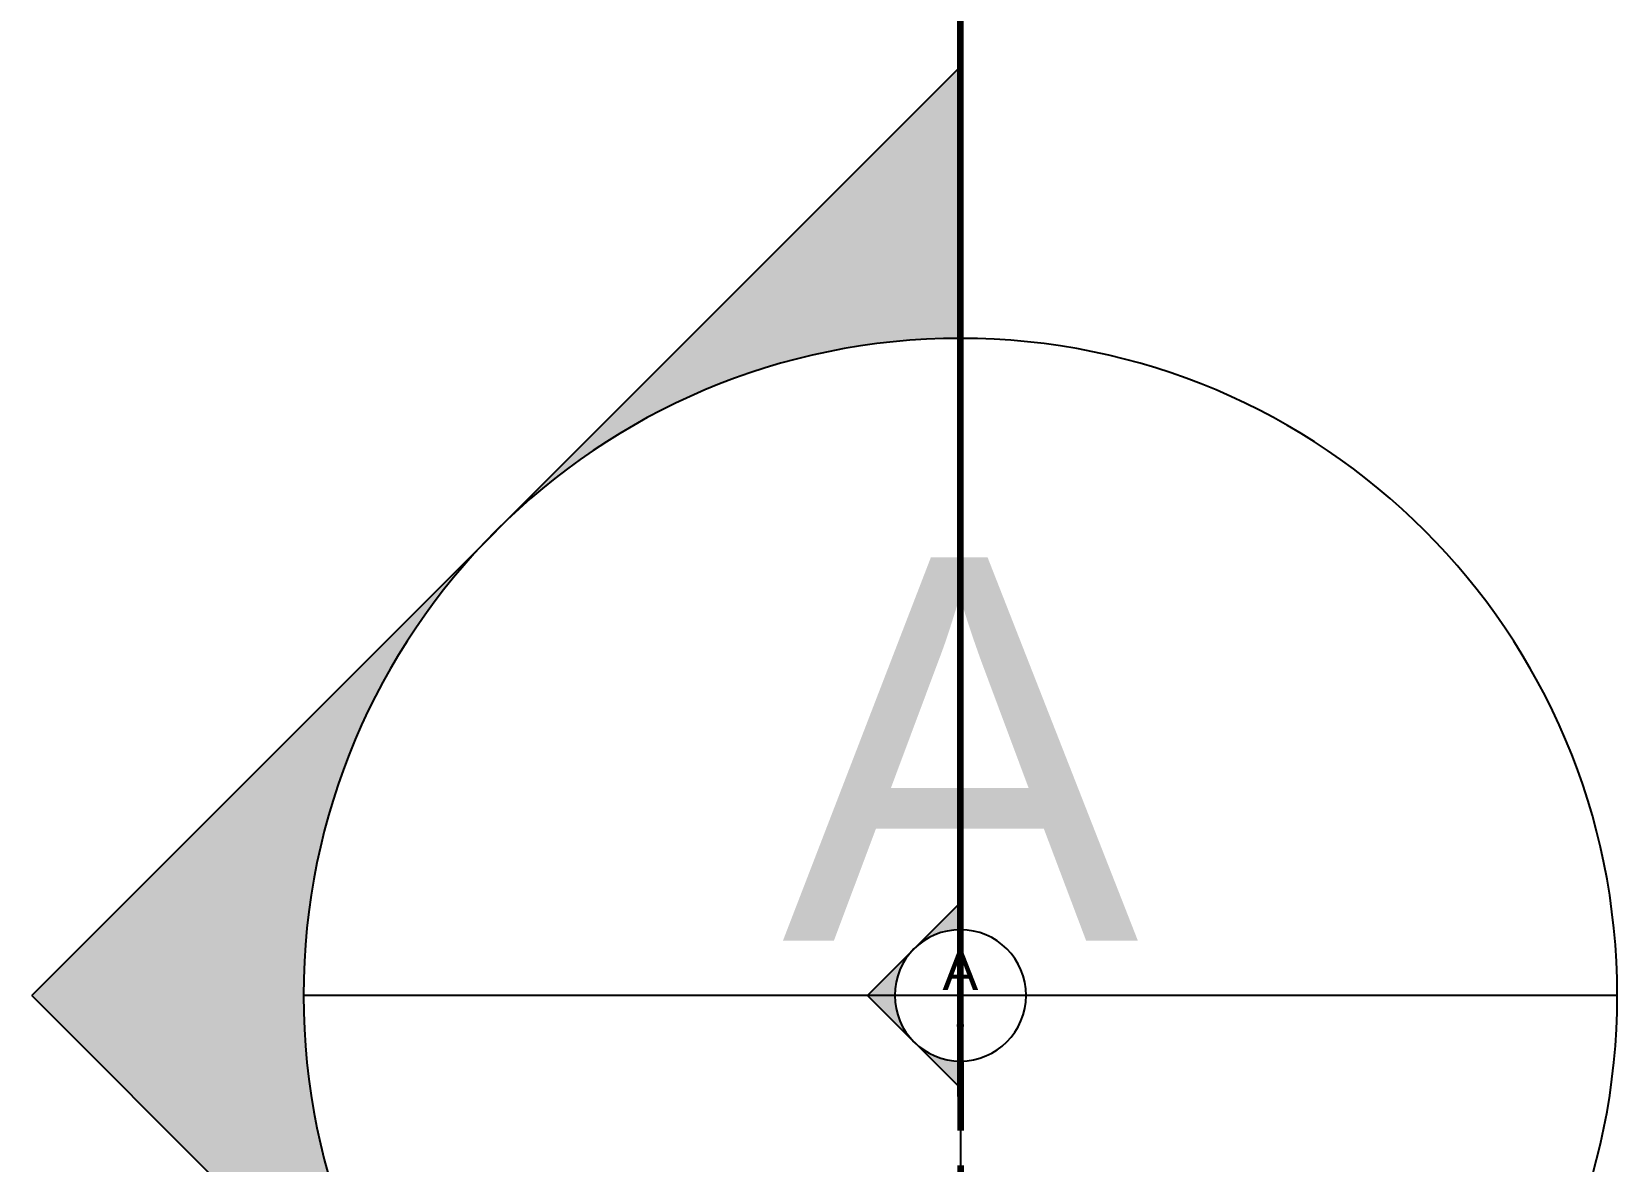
# Model space of a CAD drawing. Header units: metres. Extents: x 47619 to 48001, y 23263 to 23573.
# Drawn here: x 47731.12 to 47745.6, y 23433.04 to 23443.35 of the extents above; entities that cross this region are included whole.
import ezdxf
from ezdxf.enums import TextEntityAlignment as Align

# ---------------------------------------------------------------- set-up
doc = ezdxf.new("R2010")
doc.units = ezdxf.units.M
doc.header["$LTSCALE"] = 0.25
doc.linetypes.add('DIVIDEX2', pattern=[63.5, 25.4, -12.7, 0, -12.7, 0, -12.7])
for name, color, linetype in [('0 @ 0.1', 7, 'Continuous'), ('0 @ 1', 7, 'Continuous'), ('SIMB_01', 1, 'Continuous'), ('SIMB_PREENCHIMENTO', 253, 'Continuous'), ('SIMB_TXT', 1, 'Continuous')]:
    doc.layers.add(name, color=color, linetype=linetype)
doc.layers.add('ARQ_0', color=7, linetype='Continuous', true_color=0xff7400, plot=False)
doc.layers.add('SIMB_LCT', color=252, linetype='DIVIDEX2', lineweight=100)
doc.styles.add('SIMB', font='arial.ttf')

# ---------------------------------------------------------------- blocks, each defined once
blk = doc.blocks.new('*U69')
at = {"layer": 'SIMB_LCT'}
blk.add_line((-6, 0), (-54.483, 0), dxfattribs=at)
at = {"layer": 'SIMB_TXT', "style": 'SIMB'}
for tag, height, p in [('000', 3.5, (-2.25, 0)), ('999', 2, (2.525, 0))]:
    blk.add_attdef(tag, text='', height=height, rotation=90, dxfattribs=at).set_placement(p, align=Align.MIDDLE_CENTER)
blk = doc.blocks.new('*U328')
at = {"layer": '0 @ 1', "rotation": 269.9999999999999}
blk.add_blockref('*U69', (0.7, -4.537), dxfattribs=at)
blk = doc.blocks.new('Pav_sup')
blk.add_blockref('*U328', (0, 0))
blk = doc.blocks.new('*U70')
at = {"layer": 'SIMB_PREENCHIMENTO', "transparency": 33554587}
h = blk.add_hatch(color=256, dxfattribs=at)
h.dxf.hatch_style = 1
h.paths.add_polyline_path([(0, 8.483), (-4.152, 4.332, -0.401827), (4.152, 4.332)])
h = blk.add_hatch(color=256, dxfattribs=at)
h.dxf.hatch_style = 1
h.paths.add_polyline_path([(-4.332, 4.152), (-8.483, 0), (-6, 0, -0.193399)])
h = blk.add_hatch(color=256, dxfattribs=at)
h.dxf.hatch_style = 1
h.paths.add_polyline_path([(4.332, 4.152, -0.193399), (6, 0), (8.483, 0)])
at = {"layer": 'SIMB_01'}
for p, q in [((-8.483, 0), (0, 8.483)), ((8.483, 0), (0, 8.483)), ((0, -6), (0, 6)), ((-6, 0), (-8.483, 0)), ((6, 0), (8.483, 0))]:
    blk.add_line(p, q, dxfattribs=at)
blk.add_circle((0, 0), 6, dxfattribs=at)
at = {"layer": 'SIMB_LCT'}
blk.add_line((6, 0), (69.061, 0), dxfattribs=at)
at = {"layer": 'SIMB_TXT', "style": 'SIMB'}
for tag, height, p in [('000', 3.5, (-2.25, 0)), ('999', 2, (2.525, 0))]:
    blk.add_attdef(tag, text='', height=height, rotation=90, dxfattribs=at).set_placement(p, align=Align.MIDDLE_CENTER)
blk = doc.blocks.new('*U357')
at = {"layer": '0 @ 0.1', "xscale": 0.1, "yscale": 0.1, "zscale": 0.1, "rotation": 270}
blk.add_blockref('*U70', (0.7, 13.587), dxfattribs=at).add_auto_attribs({'999': '-', '000': 'A'})
at = {"layer": '0 @ 1'}
ref = blk.add_blockref('*U70', (0.7, 13.587), dxfattribs=dict(at, rotation=270))
ref.add_attrib('000', 'A', dxfattribs={"layer": 'SIMB_TXT', "height": 3.5, "style": 'SIMB'}).set_placement((0.7, 15.837), align=Align.MIDDLE_CENTER)
blk = doc.blocks.new('*U71')
at = {"layer": 'SIMB_LCT'}
blk.add_line((-6, 0), (-54.483, 0), dxfattribs=at)
at = {"layer": 'SIMB_TXT', "style": 'SIMB'}
for tag, height, p in [('000', 3.5, (-2.25, 0)), ('999', 2, (2.525, 0))]:
    blk.add_attdef(tag, text='', height=height, rotation=90, dxfattribs=at).set_placement(p, align=Align.MIDDLE_CENTER)
blk = doc.blocks.new('*U358')
at = {"layer": '0 @ 1', "rotation": 270}
blk.add_blockref('*U71', (0.7, -4.289), dxfattribs=at)
blk = doc.blocks.new('PAV_TER')
at = {"layer": 'ARQ_0'}
blk.add_line((0.7, 12.739), (0.7, -3.44), dxfattribs=at)
for name in ['*U358', '*U357']:
    blk.add_blockref(name, (0, 0))

msp = doc.modelspace()

# ---------------------------------------------------------------- block references
at = {"xscale": -1}
for name, p in [('PAV_TER', (47740.303, 23420.963)), ('Pav_sup', (47740.303, 23400.013))]:
    msp.add_blockref(name, p, dxfattribs=at)

doc.saveas('drawing.dxf')
